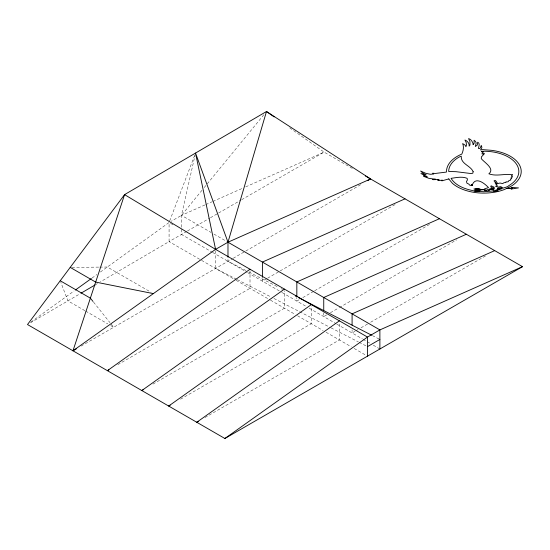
<?xml version="1.0" encoding="UTF-8"?>
<svg xmlns="http://www.w3.org/2000/svg" width="550" height="550" viewBox="0 0 550 550"><rect width="100%" height="100%" fill="white"/><g stroke="black" fill="none" stroke-linecap="round" stroke-linejoin="round"><path stroke-width="0.41" stroke-dasharray="2.75 2.06" d="M195.346 153.897L181.479 215.353L181.479 234.444L211.743 251.921M169.682 220.921L194.617 155.458M202.049 190.218L181.479 215.353L171.263 221.251M204.215 187.571L264.316 114.152M30.972 322.039L73.996 291.032M92.042 278.032L96.896 274.526M100.368 272.03L169.077 222.516L169.077 241.608L100.402 281.834M30.443 322.816L80.465 293.514M95.975 284.426L97.453 283.566M186.677 231.447L169.077 241.608L200.819 259.93M187.419 231.014L209.701 218.151M210.444 217.724L217.876 213.434M218.618 213.008L240.9 200.138M241.643 199.712L324.087 152.116L352.873 168.733M81.111 346.087L232.437 258.72M233.179 258.294L245.066 251.433M245.809 251.006L361.68 184.106M117.796 364.664L250.009 288.331L250.009 270.93M266.867 278.603L262.405 281.174L262.405 279.008M267.609 278.169L279.489 271.308M280.232 270.882L396.103 203.981M152.969 384.113L284.433 308.206L284.433 290.757M299.062 299.764L296.835 301.049L296.835 297.447M302.775 297.619L313.919 291.184M314.662 290.757L431.276 223.431M180.565 399.183L311.286 323.716L311.286 306.254M326.714 314.868L323.744 316.587L323.744 312.826M330.426 312.723L338.601 308.007M339.343 307.581L456.699 239.827M204.951 417.553L339.391 339.934L339.391 322.458M355.059 331.238L352.089 332.949L352.089 329.828M355.802 330.804L358.036 329.519M361.006 327.807L367.689 323.943M370.659 322.231L487.272 254.904M204.985 204.93L181.479 215.353L211.001 232.403M205.769 204.586L212.039 201.802M212.822 201.458L242.598 188.251M245.733 186.863L324.087 152.116L289.389 127.648M71.892 267.376L98.876 267.107M99.722 267.101L107.312 267.025L151.133 292.325M245.939 270.538L227.982 261.298L227.982 257.978M248.937 272.078L278.128 287.093M281.119 288.633L282.618 289.403M372.377 335.589L379.143 339.068M236.534 279.235L215.579 268.455L215.579 249.363M237.284 279.62L270.964 296.952M273.955 298.492L330.275 327.47M331.038 327.855L358.373 341.928M359.136 342.313L366.733 346.225M213.957 234.107L226.504 241.354M170.555 223.369L173.504 225.074M212.479 252.347L247.026 272.291M247.761 272.718L281.456 292.167M282.184 292.593L306.288 306.508M309.196 308.186L336.098 323.716M336.827 324.136L362.333 338.862M363.062 339.288L370.377 343.509M373.306 345.201L379.156 348.576M201.554 260.356L235.359 279.874M236.087 280.294L269.782 299.75M270.518 300.176L294.594 314.077M297.502 315.748L323.118 330.543M326.081 332.255L351.223 346.768M354.179 348.473L366.011 355.307M84.892 310.668L67.911 300.864L60.816 282.294M85.628 311.094L107.772 323.881M110.729 325.579L113.678 327.284L110.502 323.311M93.548 302.122L109.973 322.651"/><path stroke-width="0.82" d="M76.67 348.652L72.971 350.79L124.575 194.624L266.482 111.506L370.59 178.963L367.62 180.675M493.852 189.173L493.261 189.894L493.268 191.187L495.138 191.751L494.306 191.125L494.601 190.534L495.034 191.077L496.815 191.4L495.846 190.754L495.914 190.046L498.128 190.85L497.021 189.819L497.234 189.049L501.724 188.829L497.186 190.004M75.384 290.029L91.348 278.527M72.971 350.79L215.579 249.363L227.982 242.206L370.59 178.963M250.009 269.239L107.394 370.666L108.886 369.813M284.433 289.114L141.824 390.541L143.309 389.689M311.286 304.618L168.678 406.044L170.163 405.192M339.391 320.843L196.776 422.269L198.268 421.417M367.489 356.159L367.489 337.067L215.579 249.363L124.575 194.624L27.5 324.541L224.881 438.494L367.489 337.067L379.892 329.911L522.5 266.668L365.42 175.979M81.208 293.081L95.233 284.859M481.188 189.722L476.259 189.963L474.189 191.159L478.871 191.063L480.975 189.846L483.849 189.709L485.114 190.809L484.908 190.053L485.416 189.674L485.54 190.334L487.121 190.768L486.709 189.963L487.272 189.544L489.252 190.664L488.544 189.97L489.012 189.454L493.811 189.221M475.949 191.07L478.019 189.881L475.949 188.684L473.894 188.973L476.259 189.963M477.709 190.988L479.779 189.791L477.709 188.602M367.489 346.617L379.892 339.453M224.881 438.494L522.5 266.668M405.02 198.839L262.405 262.082L262.405 277.317M439.443 218.714L296.835 281.957L296.835 296.725L295.336 295.955M466.352 234.252L323.744 297.495L323.744 310.564M494.704 250.614L352.089 313.857L352.089 325.153M448.889 178.887L441.815 180.867L442.399 180.146L439.319 180.455L437.656 180.173L439.182 179.726L438.756 179.534L433.07 179.678L432.644 179.486L435.552 179.238L428.911 178.344L424.408 176.653L423.466 175.904L427.384 176.887L420.936 173.511L426.188 174.831L422.696 173.023L420.633 171.022L425.728 173.298L430.334 174.274L433.764 174.02L432.664 173.209L435.208 173.47L446.442 172.074C446.318 163.219 454.321 157.149 461.808 154.103C463.258 150.954 464.166 146.877 462.639 143.571L465.238 145.234L465.919 146.74L466.489 145.069L466.187 142.45L464.929 140.016C467.397 140.91 469.569 143.406 469.143 146.149L469.982 145.028L469.927 141.481L468.566 138.572C471.068 139.315 472.594 141.694 473.158 144.134L473.055 144.684L474.107 143.337L474.107 140.264L475.461 141.412L476.183 142.911L475.331 146.513L477.297 145.042L477.689 142.216L478.871 143.206L479.236 144.815L478.431 148.424L479.325 148.651L480.356 147.888L481.161 145.592L481.546 145.936L481.882 147.668L480.542 150.012L482.577 149.621L491.391 150.315A37.455 21.622 0 0 1 511.699 185.886L506.729 188.354L512.483 188.072L511.369 187.433L518.485 187.894L511.115 189.076L512.449 188.306L506.22 188.609L504.288 189.571A37.455 21.622 0 0 1 452.43 183.336L448.752 178.929M493.206 190.953L483.759 191.73L475.406 191.097M495.688 190.362L496.258 190.224M475.949 188.684L479.119 188.526L481.009 189.619L483.993 189.468L484.763 188.753L488.531 187.653C484.722 183.466 475.826 176.378 472.402 184.525L472.526 184.903L471.453 184.408L471.336 184.896L472.519 185.501L471.151 185.577L469.453 185.013L468.978 184.181L466.964 183.198L466.476 181.61L467.411 179.912L467.136 178.324C462.021 176.241 456.321 177.629 451.048 178.351C456.046 186.264 465.774 189.248 474.478 190.994M153.361 293.618L95.672 282.095L70.208 267.389M298.334 297.495L371.628 335.204M60.225 280.748L90.365 298.148L93.019 301.455M274.12 116.889L266.482 111.506L227.982 242.206L227.982 257.146M215.579 249.363L195.532 153.065L227.982 242.206L379.892 329.911L379.892 349.002M512.38 174.838L511.335 176.165L512.621 176.736L510.84 178.062L511.699 178.447L510.482 179.355L510.778 180.015L508.832 180.627L508.516 181.28C508.152 182.572 505.251 181.129 505.924 182.435L503.889 182.738L502.769 183.576L499.991 183.033L497.819 183.569C496.65 182.841 495.639 178.942 494.024 180.923L495.921 182.579L494.959 182.765L497.152 184.064L495.729 183.989L497.434 186.024L495.481 186.202L497.819 187.137L500.672 186.643L502.384 187.516L498.369 188.072C494.257 190.609 509.053 186.972 508.558 185.804A35.076 20.247 0 0 0 516.161 163.735A35.076 20.247 0 0 0 483.759 151.229L481.903 153.863L482.976 154.103L484.069 153.285L484.357 153.746L481.408 156.929L481.284 158.668C484.11 162.278 495.303 168.795 488.874 173.8C496.526 176.749 504.824 173.319 512.38 174.838M473.165 171.703L472.794 173.243L470.807 173.518L456.046 171.689L448.683 171.483A35.076 20.247 0 0 1 458.954 157.162L461.244 156.152C460.639 164.037 470.573 165.495 473.165 171.703M490.923 186.127L491.136 187.33L494.168 188.196L489.342 189.207L493.914 188.987L494.161 187.179L491.363 185.893L490.923 186.127M481.938 151.36L481.47 151.704L482.185 152.027L483.189 151.278L481.917 151.374"/></g></svg>
